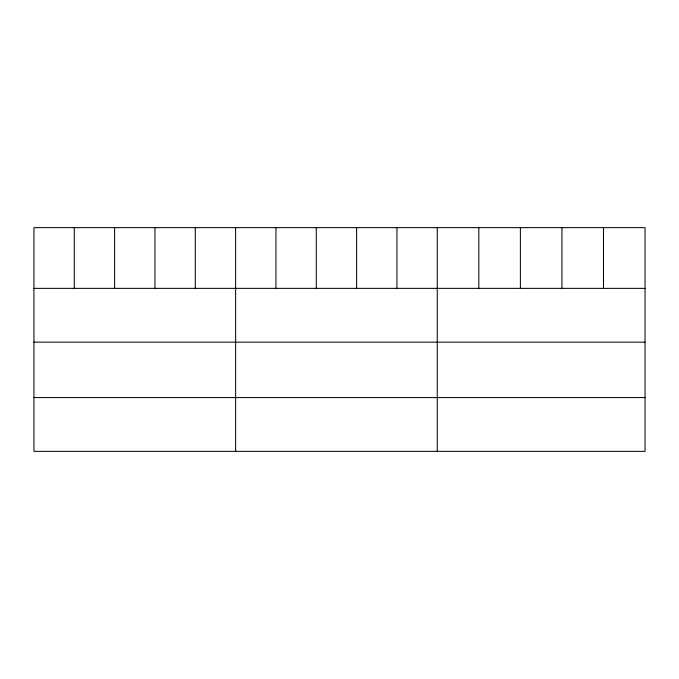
<?xml version="1.0" encoding="UTF-8"?>
<svg xmlns="http://www.w3.org/2000/svg" width="679" height="679" viewBox="0 0 679 679"><rect width="100%" height="100%" fill="white"/><g stroke="black" fill="none" stroke-linecap="round" stroke-linejoin="round"><path stroke-width="1.02" d="M645.05 288.363L645.05 451.348L33.95 451.348L33.95 227.652L645.05 227.652L645.05 288.363L33.95 288.363M33.95 342.148L645.05 342.148M33.95 397.563L645.05 397.563M603.495 227.652L603.495 288.363M561.94 227.652L561.94 288.363M520.386 227.652L520.386 288.363M478.831 227.652L478.831 288.363M437.276 227.652L437.276 451.348M396.943 227.652L396.943 288.363M356.611 227.652L356.611 288.363M316.278 227.652L316.278 288.363M275.946 227.652L275.946 288.363M235.613 227.652L235.613 451.348M195.28 227.652L195.28 288.363M154.948 227.652L154.948 288.363M114.615 227.652L114.615 288.363M74.283 227.652L74.283 288.363"/></g></svg>
